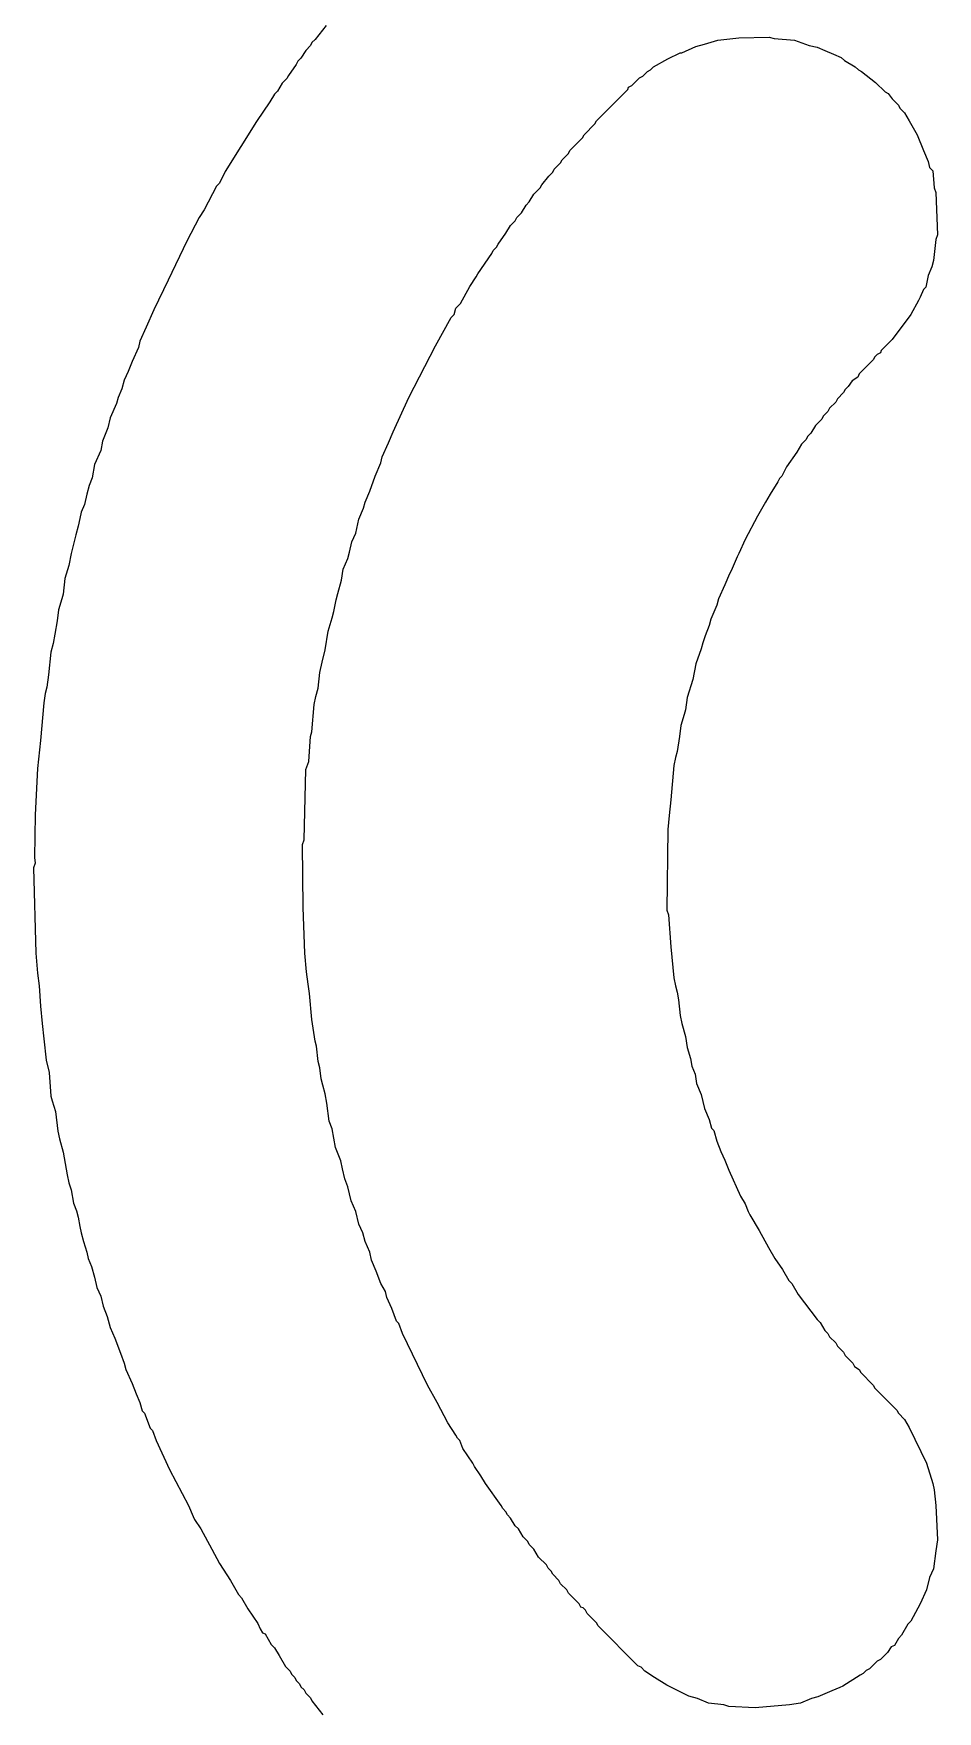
# Model space of a CAD drawing. Header units: millimetres. Extents: x -0.2 to 11.1, y -5.4 to 4.7.
# Drawn here: x 0.0934 to 0.1299, y 0.0889 to 0.1567 of the extents above; entities that cross this region are included whole.
import ezdxf

# ---------------------------------------------------------------- set-up
doc = ezdxf.new("R2010")
doc.units = ezdxf.units.MM
doc.header["$MEASUREMENT"] = 0
doc.layers.add('TopLayer', color=1, linetype='Continuous')
doc.layers.add('TopSolder', color=216, linetype='Continuous')

msp = doc.modelspace()

# ---------------------------------------------------------------- linework, layer by layer
at = {"layer": 'TopLayer'}
for p, q in [((0.105184, 0.157075), (0.104741, 0.156506)), ((0.104551, 0.156253), (0.104362, 0.156063)), ((0.104615, 0.156379), (0.104551, 0.156253)), ((0.104741, 0.156506), (0.104615, 0.156379)), ((0.119567, 0.155968), (0.120136, 0.156221)), ((0.120136, 0.156221), (0.120484, 0.156316)), ((0.120484, 0.156316), (0.121021, 0.156474)), ((0.121021, 0.156474), (0.121875, 0.156569)), ((0.121875, 0.156569), (0.123108, 0.156601)), ((0.123108, 0.156601), (0.123297, 0.156537)), ((0.123297, 0.156537), (0.124119, 0.156474)), ((0.124119, 0.156474), (0.12472, 0.156253)), ((0.12472, 0.156253), (0.125036, 0.15619)), ((0.125036, 0.15619), (0.125352, 0.156063)), ((0.103982, 0.155494), (0.103666, 0.155051)), ((0.104045, 0.15562), (0.103982, 0.155494)), ((0.104172, 0.155747), (0.104045, 0.15562)), ((0.104362, 0.156063), (0.104172, 0.155747)), ((0.118429, 0.155399), (0.118998, 0.155715)), ((0.118998, 0.155715), (0.119504, 0.155968)), ((0.119504, 0.155968), (0.119567, 0.155968)), ((0.125352, 0.156063), (0.1257, 0.155905)), ((0.1257, 0.155905), (0.126016, 0.155778)), ((0.126016, 0.155778), (0.126142, 0.155652)), ((0.126142, 0.155652), (0.126585, 0.155399)), ((0.103603, 0.154925), (0.103413, 0.154735)), ((0.103666, 0.155051), (0.103603, 0.154925)), ((0.117544, 0.15464), (0.11786, 0.154957)), ((0.11786, 0.154957), (0.117987, 0.15502)), ((0.117987, 0.15502), (0.118176, 0.15521)), ((0.118176, 0.15521), (0.118303, 0.155273)), ((0.118303, 0.155273), (0.118429, 0.155399)), ((0.126585, 0.155399), (0.126711, 0.155273)), ((0.126711, 0.155273), (0.126838, 0.15521)), ((0.126838, 0.15521), (0.127407, 0.154767)), ((0.127407, 0.154767), (0.127786, 0.154388)), ((0.103097, 0.154293), (0.102907, 0.153977)), ((0.103224, 0.154419), (0.103097, 0.154293)), ((0.103413, 0.154735), (0.103224, 0.154419)), ((0.116121, 0.153218), (0.117386, 0.154482)), ((0.117386, 0.154482), (0.117417, 0.154577)), ((0.117417, 0.154577), (0.117544, 0.15464)), ((0.127786, 0.154388), (0.127913, 0.154324)), ((0.127913, 0.154324), (0.128071, 0.154103)), ((0.128071, 0.154103), (0.128324, 0.15385)), ((0.102907, 0.153977), (0.10237, 0.153186)), ((0.128324, 0.15385), (0.128387, 0.153724)), ((0.128387, 0.153724), (0.128577, 0.153534)), ((0.128577, 0.153534), (0.128766, 0.153218)), ((0.10237, 0.153186), (0.101106, 0.151163)), ((0.115616, 0.152649), (0.116058, 0.153091)), ((0.116058, 0.153091), (0.116121, 0.153218)), ((0.128766, 0.153218), (0.129082, 0.152649)), ((0.115047, 0.152017), (0.115552, 0.152523)), ((0.115552, 0.152523), (0.115616, 0.152649)), ((0.129082, 0.152649), (0.129335, 0.152017)), ((0.114414, 0.151258), (0.114667, 0.151511)), ((0.114667, 0.151511), (0.11473, 0.151637)), ((0.11473, 0.151637), (0.114983, 0.15189)), ((0.114983, 0.15189), (0.115047, 0.152017)), ((0.129335, 0.152017), (0.129525, 0.151574)), ((0.129525, 0.151574), (0.129588, 0.151321)), ((0.100884, 0.150689), (0.100758, 0.150563)), ((0.101106, 0.151163), (0.100884, 0.150689)), ((0.113908, 0.150626), (0.114193, 0.150973)), ((0.114193, 0.150973), (0.114351, 0.151132)), ((0.114351, 0.151132), (0.114414, 0.151258)), ((0.129588, 0.151321), (0.129715, 0.151195)), ((0.129715, 0.151195), (0.129778, 0.150499)), ((0.100758, 0.150563), (0.100252, 0.149614)), ((0.113403, 0.14993), (0.113592, 0.150246)), ((0.113592, 0.150246), (0.113845, 0.150499)), ((0.113845, 0.150499), (0.113908, 0.150626)), ((0.129778, 0.150499), (0.129841, 0.15031)), ((0.129841, 0.15031), (0.129904, 0.148603)), ((0.100252, 0.149614), (0.100062, 0.149298)), ((0.112897, 0.149298), (0.113087, 0.149488)), ((0.113087, 0.149488), (0.113276, 0.149804)), ((0.113276, 0.149804), (0.113403, 0.14993)), ((0.100062, 0.149298), (0.099557, 0.14835)), ((0.112138, 0.148223), (0.112454, 0.148666)), ((0.112454, 0.148666), (0.112644, 0.148982)), ((0.112644, 0.148982), (0.112834, 0.149172)), ((0.112834, 0.149172), (0.112897, 0.149298)), ((0.099557, 0.14835), (0.098798, 0.146769)), ((0.111885, 0.147844), (0.111949, 0.14797)), ((0.111949, 0.14797), (0.112075, 0.148097)), ((0.112075, 0.148097), (0.112138, 0.148223)), ((0.129841, 0.148413), (0.129746, 0.147559)), ((0.129904, 0.148603), (0.129841, 0.148413)), ((0.111316, 0.147022), (0.111885, 0.147844)), ((0.129683, 0.147307), (0.129525, 0.146959)), ((0.129746, 0.147559), (0.129683, 0.147307)), ((0.098798, 0.146769), (0.098229, 0.145568)), ((0.111, 0.146516), (0.111253, 0.146896)), ((0.111253, 0.146896), (0.111316, 0.147022)), ((0.129525, 0.146959), (0.12943, 0.146484)), ((0.110621, 0.145821), (0.111, 0.146516)), ((0.129145, 0.145947), (0.128829, 0.145378)), ((0.129209, 0.146074), (0.129145, 0.145947)), ((0.129335, 0.14639), (0.129209, 0.146074)), ((0.12943, 0.146484), (0.129335, 0.14639)), ((0.098229, 0.145568), (0.097913, 0.144872)), ((0.109609, 0.144114), (0.110242, 0.145252)), ((0.110242, 0.145252), (0.110368, 0.145378)), ((0.110368, 0.145378), (0.110431, 0.145631)), ((0.110431, 0.145631), (0.110621, 0.145821)), ((0.128829, 0.145378), (0.128071, 0.144367)), ((0.097913, 0.144872), (0.09766, 0.144303)), ((0.097597, 0.14405), (0.097344, 0.143482)), ((0.09766, 0.144303), (0.097597, 0.14405)), ((0.108535, 0.142027), (0.109609, 0.144114)), ((0.127628, 0.143924), (0.127597, 0.143829)), ((0.128071, 0.144367), (0.127628, 0.143924)), ((0.097344, 0.143482), (0.097186, 0.14307)), ((0.127312, 0.143545), (0.126743, 0.142976)), ((0.127375, 0.143671), (0.127312, 0.143545)), ((0.12747, 0.143766), (0.127375, 0.143671)), ((0.127597, 0.143829), (0.12747, 0.143766)), ((0.097028, 0.142723), (0.096933, 0.142375)), ((0.097186, 0.14307), (0.097028, 0.142723)), ((0.126459, 0.142691), (0.1263, 0.14247)), ((0.12668, 0.142849), (0.126459, 0.142691)), ((0.126743, 0.142976), (0.12668, 0.142849)), ((0.096775, 0.142027), (0.096712, 0.141774)), ((0.096933, 0.142375), (0.096775, 0.142027)), ((0.107902, 0.140636), (0.108535, 0.142027)), ((0.125858, 0.141964), (0.125795, 0.141838)), ((0.126111, 0.142217), (0.125858, 0.141964)), ((0.126174, 0.142344), (0.126111, 0.142217)), ((0.1263, 0.14247), (0.126174, 0.142344)), ((0.096459, 0.141205), (0.096364, 0.140794)), ((0.096712, 0.141774), (0.096459, 0.141205)), ((0.125289, 0.141269), (0.125226, 0.141142)), ((0.125478, 0.141458), (0.125289, 0.141269)), ((0.125542, 0.141585), (0.125478, 0.141458)), ((0.125795, 0.141838), (0.125542, 0.141585)), ((0.096364, 0.140794), (0.096143, 0.140257)), ((0.107713, 0.140194), (0.107902, 0.140636)), ((0.124783, 0.140573), (0.124657, 0.140447)), ((0.124973, 0.140889), (0.124783, 0.140573)), ((0.125226, 0.141142), (0.124973, 0.140889)), ((0.096079, 0.139878), (0.095826, 0.139309)), ((0.096143, 0.140257), (0.096079, 0.139878)), ((0.10746, 0.139625), (0.107713, 0.140194)), ((0.124214, 0.139815), (0.123803, 0.139214)), ((0.124404, 0.140131), (0.124214, 0.139815)), ((0.124593, 0.14032), (0.124404, 0.140131)), ((0.124657, 0.140447), (0.124593, 0.14032)), ((0.095826, 0.139309), (0.095732, 0.138771)), ((0.107175, 0.138834), (0.107397, 0.139372)), ((0.107397, 0.139372), (0.10746, 0.139625)), ((0.123803, 0.139214), (0.123614, 0.138834)), ((0.095732, 0.138771), (0.095605, 0.138455)), ((0.106954, 0.138234), (0.107175, 0.138834)), ((0.123455, 0.138613), (0.123139, 0.138107)), ((0.123519, 0.13874), (0.123455, 0.138613)), ((0.123614, 0.138834), (0.123519, 0.13874)), ((0.09551, 0.138107), (0.095416, 0.137696)), ((0.095605, 0.138455), (0.09551, 0.138107)), ((0.106701, 0.137538), (0.106764, 0.137791)), ((0.106764, 0.137791), (0.106954, 0.138234)), ((0.12295, 0.137791), (0.122634, 0.137222)), ((0.123139, 0.138107), (0.12295, 0.137791)), ((0.095226, 0.137127), (0.095163, 0.136811)), ((0.095289, 0.13738), (0.095226, 0.137127)), ((0.095416, 0.137696), (0.095289, 0.13738)), ((0.106511, 0.137096), (0.106701, 0.137538)), ((0.122634, 0.137222), (0.122128, 0.136274)), ((0.095068, 0.136464), (0.094878, 0.135705)), ((0.095163, 0.136811), (0.095068, 0.136464)), ((0.106227, 0.136179), (0.106385, 0.136527)), ((0.106385, 0.136527), (0.106511, 0.137096)), ((0.106069, 0.135515), (0.106132, 0.135768)), ((0.106132, 0.135768), (0.106227, 0.136179)), ((0.122128, 0.136274), (0.121875, 0.135705)), ((0.094783, 0.135231), (0.094625, 0.134693)), ((0.094878, 0.135705), (0.094783, 0.135231)), ((0.105816, 0.13463), (0.105879, 0.135073)), ((0.105879, 0.135073), (0.106069, 0.135515)), ((0.121812, 0.135578), (0.121559, 0.13501)), ((0.121875, 0.135705), (0.121812, 0.135578)), ((0.094625, 0.134693), (0.094562, 0.134061)), ((0.105658, 0.134093), (0.105816, 0.13463)), ((0.121306, 0.13444), (0.121053, 0.133871)), ((0.121495, 0.134883), (0.121306, 0.13444)), ((0.121559, 0.13501), (0.121495, 0.134883)), ((0.094499, 0.133871), (0.094372, 0.133429)), ((0.094562, 0.134061), (0.094499, 0.133871)), ((0.1055, 0.133366), (0.105595, 0.13384)), ((0.105595, 0.13384), (0.105658, 0.134093)), ((0.121053, 0.133871), (0.12099, 0.133619)), ((0.094372, 0.133429), (0.094309, 0.132986)), ((0.105278, 0.132575), (0.105437, 0.133113)), ((0.105437, 0.133113), (0.1055, 0.133366)), ((0.120737, 0.133049), (0.120674, 0.132797)), ((0.12099, 0.133619), (0.120737, 0.133049)), ((0.094214, 0.132449), (0.094151, 0.13207)), ((0.094309, 0.132986), (0.094214, 0.132449)), ((0.105152, 0.131817), (0.105278, 0.132575)), ((0.120515, 0.132386), (0.120421, 0.132101)), ((0.120674, 0.132797), (0.120515, 0.132386)), ((0.094056, 0.131722), (0.093961, 0.130805)), ((0.094151, 0.13207), (0.094056, 0.131722)), ((0.105026, 0.131311), (0.105152, 0.131817)), ((0.120357, 0.131848), (0.120136, 0.131248)), ((0.120421, 0.132101), (0.120357, 0.131848)), ((0.104931, 0.1309), (0.105026, 0.131311)), ((0.120136, 0.131248), (0.12001, 0.130615)), ((0.093961, 0.130805), (0.093898, 0.130299)), ((0.104868, 0.130268), (0.104931, 0.1309)), ((0.12001, 0.130615), (0.119788, 0.129888)), ((0.093772, 0.129667), (0.093645, 0.12815)), ((0.093835, 0.130046), (0.093772, 0.129667)), ((0.093898, 0.130299), (0.093835, 0.130046)), ((0.104709, 0.129604), (0.104773, 0.12992)), ((0.104773, 0.12992), (0.104868, 0.130268)), ((0.119788, 0.129888), (0.119725, 0.129383)), ((0.104615, 0.128497), (0.104709, 0.129604)), ((0.119662, 0.129193), (0.119535, 0.12875)), ((0.119725, 0.129383), (0.119662, 0.129193)), ((0.104488, 0.127296), (0.104551, 0.128308)), ((0.104551, 0.128308), (0.104615, 0.128497)), ((0.119472, 0.128308), (0.119377, 0.127707)), ((0.119535, 0.12875), (0.119472, 0.128308)), ((0.093645, 0.12815), (0.093519, 0.127012)), ((0.119377, 0.127707), (0.119314, 0.127454)), ((0.093519, 0.127012), (0.093424, 0.125146)), ((0.104299, 0.124135), (0.104362, 0.12698)), ((0.104362, 0.12698), (0.104488, 0.127296)), ((0.119251, 0.127138), (0.119125, 0.125747)), ((0.119314, 0.127454), (0.119251, 0.127138)), ((0.119125, 0.125747), (0.119061, 0.125115)), ((0.093424, 0.125146), (0.093392, 0.123408)), ((0.119061, 0.125115), (0.118998, 0.124546)), ((0.118998, 0.124546), (0.118967, 0.12129)), ((0.104235, 0.123945), (0.104299, 0.124135)), ((0.104267, 0.121385), (0.104235, 0.123945)), ((0.093424, 0.123187), (0.093361, 0.122997)), ((0.093361, 0.122997), (0.093455, 0.119551)), ((0.093392, 0.123408), (0.093424, 0.123187)), ((0.10433, 0.119551), (0.104267, 0.121385)), ((0.118967, 0.12129), (0.11903, 0.1211)), ((0.11903, 0.1211), (0.119125, 0.119804)), ((0.093455, 0.119551), (0.093519, 0.118729)), ((0.104393, 0.118792), (0.10433, 0.119551)), ((0.119125, 0.119804), (0.119251, 0.11854)), ((0.104457, 0.118287), (0.104393, 0.118792)), ((0.093519, 0.118729), (0.093582, 0.118223)), ((0.093582, 0.118223), (0.093645, 0.117402)), ((0.10452, 0.117907), (0.104457, 0.118287)), ((0.119251, 0.11854), (0.119314, 0.118223)), ((0.119314, 0.118223), (0.119377, 0.117971)), ((0.104615, 0.116864), (0.10452, 0.117907)), ((0.119377, 0.117971), (0.119441, 0.117654)), ((0.119441, 0.117654), (0.119504, 0.117022)), ((0.093645, 0.117402), (0.093709, 0.116706)), ((0.104741, 0.115979), (0.104615, 0.116864)), ((0.119504, 0.117022), (0.119567, 0.116706)), ((0.093709, 0.116706), (0.093772, 0.116074)), ((0.093772, 0.116074), (0.093867, 0.11522)), ((0.119567, 0.116706), (0.119725, 0.116169)), ((0.119725, 0.116169), (0.119788, 0.115726)), ((0.104804, 0.115789), (0.104741, 0.115979)), ((0.104868, 0.115157), (0.104804, 0.115789)), ((0.119788, 0.115726), (0.119915, 0.115284)), ((0.093867, 0.11522), (0.093993, 0.114714)), ((0.093993, 0.114714), (0.094056, 0.113766)), ((0.104931, 0.114904), (0.104868, 0.115157)), ((0.104994, 0.114462), (0.104931, 0.114904)), ((0.119915, 0.115284), (0.119978, 0.114968)), ((0.119978, 0.114968), (0.120105, 0.114651)), ((0.105057, 0.114209), (0.104994, 0.114462)), ((0.105152, 0.113861), (0.105057, 0.114209)), ((0.120105, 0.114651), (0.120168, 0.114272)), ((0.120168, 0.114272), (0.120357, 0.113829)), ((0.094056, 0.113766), (0.094119, 0.113576)), ((0.094119, 0.113576), (0.094246, 0.113134)), ((0.105215, 0.113482), (0.105152, 0.113861)), ((0.10531, 0.112755), (0.105215, 0.113482)), ((0.120357, 0.113829), (0.120484, 0.11326)), ((0.094246, 0.113134), (0.094341, 0.112344)), ((0.105437, 0.112438), (0.10531, 0.112755)), ((0.120484, 0.11326), (0.120674, 0.112818)), ((0.120674, 0.112818), (0.120768, 0.11247)), ((0.094341, 0.112344), (0.094404, 0.112028)), ((0.094404, 0.112028), (0.094562, 0.11149)), ((0.105563, 0.11168), (0.105437, 0.112438)), ((0.120768, 0.11247), (0.120863, 0.112375)), ((0.120863, 0.112375), (0.12099, 0.111933)), ((0.094562, 0.11149), (0.09472, 0.110573)), ((0.105784, 0.111142), (0.105563, 0.11168)), ((0.12099, 0.111933), (0.121148, 0.111522)), ((0.121148, 0.111522), (0.121306, 0.111174)), ((0.105847, 0.110826), (0.105784, 0.111142)), ((0.105942, 0.110415), (0.105847, 0.110826)), ((0.121306, 0.111174), (0.121464, 0.110763)), ((0.121464, 0.110763), (0.121938, 0.10972)), ((0.09472, 0.110573), (0.094783, 0.110257)), ((0.094783, 0.110257), (0.094878, 0.109973)), ((0.094878, 0.109973), (0.094973, 0.109435)), ((0.106069, 0.110099), (0.105942, 0.110415)), ((0.106195, 0.10953), (0.106069, 0.110099)), ((0.094973, 0.109435), (0.095099, 0.109119)), ((0.106385, 0.109088), (0.106195, 0.10953)), ((0.121938, 0.10972), (0.122128, 0.109404)), ((0.122128, 0.109404), (0.122254, 0.109088)), ((0.095099, 0.109119), (0.095163, 0.108866)), ((0.095163, 0.108866), (0.095226, 0.108487)), ((0.106511, 0.108582), (0.106385, 0.109088)), ((0.122254, 0.109088), (0.122317, 0.108961)), ((0.122317, 0.108961), (0.122697, 0.108329)), ((0.095226, 0.108487), (0.095289, 0.108234)), ((0.095289, 0.108234), (0.095384, 0.107886)), ((0.106669, 0.108234), (0.106511, 0.108582)), ((0.106764, 0.107886), (0.106669, 0.108234)), ((0.122697, 0.108329), (0.123076, 0.107633)), ((0.095384, 0.107886), (0.09551, 0.107444)), ((0.09551, 0.107444), (0.095574, 0.107191)), ((0.106954, 0.107444), (0.106764, 0.107886)), ((0.107017, 0.107128), (0.106954, 0.107444)), ((0.123076, 0.107633), (0.123329, 0.107191)), ((0.095574, 0.107191), (0.0957, 0.106875)), ((0.0957, 0.106875), (0.095826, 0.106432)), ((0.107207, 0.106685), (0.107017, 0.107128)), ((0.107397, 0.106179), (0.107207, 0.106685)), ((0.123329, 0.107191), (0.123645, 0.106748)), ((0.123645, 0.106748), (0.123898, 0.106306)), ((0.095826, 0.106432), (0.095921, 0.106021)), ((0.095921, 0.106021), (0.096079, 0.105674)), ((0.107586, 0.105863), (0.107397, 0.106179)), ((0.123898, 0.106306), (0.124024, 0.106179)), ((0.124024, 0.106179), (0.124277, 0.105737)), ((0.096079, 0.105674), (0.096174, 0.105262)), ((0.096174, 0.105262), (0.096332, 0.104852)), ((0.107649, 0.10561), (0.107586, 0.105863)), ((0.107839, 0.105168), (0.107649, 0.10561)), ((0.124277, 0.105737), (0.125036, 0.104725)), ((0.096332, 0.104852), (0.096459, 0.104409)), ((0.108029, 0.104662), (0.107839, 0.105168)), ((0.108124, 0.104567), (0.108029, 0.104662)), ((0.108282, 0.104156), (0.108124, 0.104567)), ((0.125036, 0.104725), (0.125162, 0.104599)), ((0.125162, 0.104599), (0.125352, 0.104283)), ((0.096459, 0.104409), (0.096648, 0.103966)), ((0.096648, 0.103966), (0.09687, 0.103366)), ((0.109293, 0.10207), (0.108282, 0.104156)), ((0.125352, 0.104283), (0.125478, 0.104156)), ((0.125478, 0.104156), (0.125542, 0.10403)), ((0.125542, 0.10403), (0.125795, 0.103777)), ((0.09687, 0.103366), (0.097028, 0.102955)), ((0.125795, 0.103777), (0.125858, 0.10365)), ((0.125858, 0.10365), (0.126111, 0.103398)), ((0.126111, 0.103398), (0.126174, 0.103271)), ((0.126174, 0.103271), (0.12649, 0.102955)), ((0.097028, 0.102955), (0.097091, 0.102702)), ((0.097091, 0.102702), (0.097344, 0.102133)), ((0.12649, 0.102955), (0.126553, 0.102828)), ((0.126553, 0.102828), (0.126743, 0.102702)), ((0.126743, 0.102702), (0.126806, 0.102576)), ((0.126806, 0.102576), (0.127312, 0.10207)), ((0.097344, 0.102133), (0.097502, 0.101722)), ((0.109673, 0.101374), (0.109293, 0.10207)), ((0.127312, 0.10207), (0.127375, 0.101943)), ((0.127375, 0.101943), (0.12826, 0.101058)), ((0.097502, 0.101722), (0.09766, 0.101374)), ((0.09766, 0.101374), (0.097755, 0.101027)), ((0.110115, 0.100552), (0.109673, 0.101374)), ((0.097755, 0.101027), (0.09785, 0.100932)), ((0.09785, 0.100932), (0.098071, 0.100331)), ((0.110431, 0.100047), (0.110115, 0.100552)), ((0.12826, 0.101058), (0.128324, 0.100932)), ((0.128324, 0.100932), (0.128577, 0.100679)), ((0.128577, 0.100679), (0.128766, 0.100363)), ((0.098071, 0.100331), (0.098166, 0.100236)), ((0.098166, 0.100236), (0.098324, 0.099825)), ((0.098324, 0.099825), (0.098861, 0.098656)), ((0.110494, 0.09992), (0.110431, 0.100047)), ((0.110589, 0.099825), (0.110494, 0.09992)), ((0.110716, 0.099509), (0.110589, 0.099825)), ((0.128766, 0.100363), (0.129462, 0.098909)), ((0.111127, 0.098909), (0.110716, 0.099509)), ((0.098861, 0.098656), (0.09962, 0.097201)), ((0.11119, 0.098782), (0.111127, 0.098909)), ((0.111443, 0.098403), (0.11119, 0.098782)), ((0.129462, 0.098909), (0.129715, 0.098087)), ((0.111632, 0.098087), (0.111443, 0.098403)), ((0.112265, 0.097201), (0.111632, 0.098087)), ((0.129715, 0.098087), (0.129778, 0.097834)), ((0.129778, 0.097834), (0.129841, 0.097201)), ((0.09962, 0.097201), (0.09981, 0.096759)), ((0.112328, 0.097075), (0.112265, 0.097201)), ((0.112454, 0.096949), (0.112328, 0.097075)), ((0.129841, 0.097201), (0.129904, 0.095811)), ((0.09981, 0.096759), (0.099873, 0.096633)), ((0.099873, 0.096633), (0.100126, 0.096253)), ((0.112518, 0.096822), (0.112454, 0.096949)), ((0.112644, 0.096696), (0.112518, 0.096822)), ((0.112834, 0.09638), (0.112644, 0.096696)), ((0.11296, 0.096253), (0.112834, 0.09638)), ((0.100126, 0.096253), (0.100568, 0.095431)), ((0.11315, 0.095937), (0.11296, 0.096253)), ((0.11334, 0.095747), (0.11315, 0.095937)), ((0.113403, 0.095621), (0.11334, 0.095747)), ((0.129904, 0.095811), (0.129841, 0.095368)), ((0.100568, 0.095431), (0.100884, 0.094862)), ((0.113592, 0.095431), (0.113403, 0.095621)), ((0.113782, 0.095115), (0.113592, 0.095431)), ((0.114098, 0.094799), (0.113782, 0.095115)), ((0.129841, 0.095368), (0.129746, 0.094641)), ((0.100884, 0.094862), (0.101327, 0.094167)), ((0.114161, 0.094673), (0.114098, 0.094799)), ((0.114288, 0.094546), (0.114161, 0.094673)), ((0.114351, 0.09442), (0.114288, 0.094546)), ((0.114604, 0.094167), (0.114351, 0.09442)), ((0.129746, 0.094641), (0.129588, 0.094293)), ((0.101327, 0.094167), (0.101643, 0.093598)), ((0.114667, 0.09404), (0.114604, 0.094167)), ((0.11492, 0.093787), (0.114667, 0.09404)), ((0.114983, 0.093661), (0.11492, 0.093787)), ((0.129462, 0.093787), (0.129209, 0.093218)), ((0.129588, 0.094293), (0.129462, 0.093787)), ((0.101643, 0.093598), (0.101769, 0.093471)), ((0.101769, 0.093471), (0.102022, 0.093029)), ((0.102022, 0.093029), (0.102433, 0.092428)), ((0.115426, 0.093218), (0.114983, 0.093661)), ((0.115489, 0.093092), (0.115426, 0.093218)), ((0.115584, 0.09306), (0.115489, 0.093092)), ((0.115679, 0.092966), (0.115584, 0.09306)), ((0.129209, 0.093218), (0.128829, 0.092523)), ((0.102433, 0.092428), (0.102528, 0.092207)), ((0.115742, 0.092839), (0.115679, 0.092966)), ((0.116121, 0.09246), (0.115742, 0.092839)), ((0.116185, 0.092333), (0.116121, 0.09246)), ((0.117797, 0.090721), (0.116185, 0.092333)), ((0.128703, 0.092397), (0.12845, 0.091954)), ((0.128829, 0.092523), (0.128703, 0.092397)), ((0.102528, 0.092207), (0.102623, 0.092049)), ((0.102623, 0.092049), (0.102718, 0.092017)), ((0.102718, 0.092017), (0.102971, 0.091575)), ((0.128324, 0.091828), (0.128166, 0.091543)), ((0.12845, 0.091954), (0.128324, 0.091828)), ((0.102971, 0.091575), (0.103097, 0.091448)), ((0.103097, 0.091448), (0.103287, 0.091132)), ((0.103287, 0.091132), (0.10354, 0.09069)), ((0.127597, 0.090974), (0.12747, 0.090911)), ((0.127881, 0.091259), (0.127597, 0.090974)), ((0.128039, 0.09148), (0.127881, 0.091259)), ((0.128166, 0.091543), (0.128039, 0.09148)), ((0.10354, 0.09069), (0.10373, 0.0905)), ((0.10373, 0.0905), (0.103793, 0.090373)), ((0.103793, 0.090373), (0.103919, 0.090247)), ((0.117923, 0.090658), (0.117797, 0.090721)), ((0.118081, 0.0905), (0.117923, 0.090658)), ((0.118461, 0.090247), (0.118081, 0.0905)), ((0.126775, 0.090342), (0.126079, 0.089899)), ((0.126901, 0.090405), (0.126775, 0.090342)), ((0.127027, 0.090531), (0.126901, 0.090405)), ((0.127154, 0.090595), (0.127027, 0.090531)), ((0.12747, 0.090911), (0.127154, 0.090595)), ((0.103919, 0.090247), (0.103982, 0.09012)), ((0.103982, 0.09012), (0.104109, 0.089994)), ((0.104109, 0.089994), (0.104172, 0.089868)), ((0.104172, 0.089868), (0.104299, 0.089741)), ((0.104299, 0.089741), (0.104362, 0.089615)), ((0.104362, 0.089615), (0.104551, 0.089425)), ((0.118967, 0.089931), (0.118461, 0.090247)), ((0.119852, 0.089488), (0.118967, 0.089931)), ((0.125637, 0.089709), (0.125068, 0.089457)), ((0.125953, 0.089836), (0.125637, 0.089709)), ((0.126079, 0.089899), (0.125953, 0.089836)), ((0.104551, 0.089425), (0.104615, 0.089299)), ((0.104615, 0.089299), (0.105057, 0.08873)), ((0.120199, 0.089393), (0.119852, 0.089488)), ((0.120642, 0.089204), (0.120199, 0.089393)), ((0.121274, 0.08914), (0.120642, 0.089204)), ((0.121464, 0.089077), (0.121274, 0.08914)), ((0.122539, 0.089014), (0.121464, 0.089077)), ((0.12393, 0.08914), (0.122539, 0.089014)), ((0.124372, 0.089204), (0.12393, 0.08914)), ((0.124815, 0.089393), (0.124372, 0.089204)), ((0.125068, 0.089457), (0.124815, 0.089393))]:
    msp.add_line(p, q, dxfattribs=at)
at = {"layer": 'TopSolder'}
for p, q in [((0.105184, 0.157075), (0.104741, 0.156506)), ((0.104551, 0.156253), (0.104362, 0.156063)), ((0.104615, 0.156379), (0.104551, 0.156253)), ((0.104741, 0.156506), (0.104615, 0.156379)), ((0.119567, 0.155968), (0.120136, 0.156221)), ((0.120136, 0.156221), (0.120484, 0.156316)), ((0.120484, 0.156316), (0.121021, 0.156474)), ((0.121021, 0.156474), (0.121875, 0.156569)), ((0.121875, 0.156569), (0.123108, 0.156601)), ((0.123108, 0.156601), (0.123297, 0.156537)), ((0.123297, 0.156537), (0.124119, 0.156474)), ((0.124119, 0.156474), (0.12472, 0.156253)), ((0.12472, 0.156253), (0.125036, 0.15619)), ((0.125036, 0.15619), (0.125352, 0.156063)), ((0.103982, 0.155494), (0.103666, 0.155051)), ((0.104045, 0.15562), (0.103982, 0.155494)), ((0.104172, 0.155747), (0.104045, 0.15562)), ((0.104362, 0.156063), (0.104172, 0.155747)), ((0.118429, 0.155399), (0.118998, 0.155715)), ((0.118998, 0.155715), (0.119504, 0.155968)), ((0.119504, 0.155968), (0.119567, 0.155968)), ((0.125352, 0.156063), (0.1257, 0.155905)), ((0.1257, 0.155905), (0.126016, 0.155778)), ((0.126016, 0.155778), (0.126142, 0.155652)), ((0.126142, 0.155652), (0.126585, 0.155399)), ((0.103603, 0.154925), (0.103413, 0.154735)), ((0.103666, 0.155051), (0.103603, 0.154925)), ((0.117544, 0.15464), (0.11786, 0.154957)), ((0.11786, 0.154957), (0.117987, 0.15502)), ((0.117987, 0.15502), (0.118176, 0.15521)), ((0.118176, 0.15521), (0.118303, 0.155273)), ((0.118303, 0.155273), (0.118429, 0.155399)), ((0.126585, 0.155399), (0.126711, 0.155273)), ((0.126711, 0.155273), (0.126838, 0.15521)), ((0.126838, 0.15521), (0.127407, 0.154767)), ((0.127407, 0.154767), (0.127786, 0.154388)), ((0.103097, 0.154293), (0.102907, 0.153977)), ((0.103224, 0.154419), (0.103097, 0.154293)), ((0.103413, 0.154735), (0.103224, 0.154419)), ((0.116121, 0.153218), (0.117386, 0.154482)), ((0.117386, 0.154482), (0.117417, 0.154577)), ((0.117417, 0.154577), (0.117544, 0.15464)), ((0.127786, 0.154388), (0.127913, 0.154324)), ((0.127913, 0.154324), (0.128071, 0.154103)), ((0.128071, 0.154103), (0.128324, 0.15385)), ((0.102907, 0.153977), (0.10237, 0.153186)), ((0.128324, 0.15385), (0.128387, 0.153724)), ((0.128387, 0.153724), (0.128577, 0.153534)), ((0.128577, 0.153534), (0.128766, 0.153218)), ((0.10237, 0.153186), (0.101106, 0.151163)), ((0.115616, 0.152649), (0.116058, 0.153091)), ((0.116058, 0.153091), (0.116121, 0.153218)), ((0.128766, 0.153218), (0.129082, 0.152649)), ((0.115047, 0.152017), (0.115552, 0.152523)), ((0.115552, 0.152523), (0.115616, 0.152649)), ((0.129082, 0.152649), (0.129335, 0.152017)), ((0.114414, 0.151258), (0.114667, 0.151511)), ((0.114667, 0.151511), (0.11473, 0.151637)), ((0.11473, 0.151637), (0.114983, 0.15189)), ((0.114983, 0.15189), (0.115047, 0.152017)), ((0.129335, 0.152017), (0.129525, 0.151574)), ((0.129525, 0.151574), (0.129588, 0.151321)), ((0.100884, 0.150689), (0.100758, 0.150563)), ((0.101106, 0.151163), (0.100884, 0.150689)), ((0.113908, 0.150626), (0.114193, 0.150973)), ((0.114193, 0.150973), (0.114351, 0.151132)), ((0.114351, 0.151132), (0.114414, 0.151258)), ((0.129588, 0.151321), (0.129715, 0.151195)), ((0.129715, 0.151195), (0.129778, 0.150499)), ((0.100758, 0.150563), (0.100252, 0.149614)), ((0.113403, 0.14993), (0.113592, 0.150246)), ((0.113592, 0.150246), (0.113845, 0.150499)), ((0.113845, 0.150499), (0.113908, 0.150626)), ((0.129778, 0.150499), (0.129841, 0.15031)), ((0.129841, 0.15031), (0.129904, 0.148603)), ((0.100252, 0.149614), (0.100062, 0.149298)), ((0.112897, 0.149298), (0.113087, 0.149488)), ((0.113087, 0.149488), (0.113276, 0.149804)), ((0.113276, 0.149804), (0.113403, 0.14993)), ((0.100062, 0.149298), (0.099557, 0.14835)), ((0.112138, 0.148223), (0.112454, 0.148666)), ((0.112454, 0.148666), (0.112644, 0.148982)), ((0.112644, 0.148982), (0.112834, 0.149172)), ((0.112834, 0.149172), (0.112897, 0.149298)), ((0.099557, 0.14835), (0.098798, 0.146769)), ((0.111885, 0.147844), (0.111949, 0.14797)), ((0.111949, 0.14797), (0.112075, 0.148097)), ((0.112075, 0.148097), (0.112138, 0.148223)), ((0.129841, 0.148413), (0.129746, 0.147559)), ((0.129904, 0.148603), (0.129841, 0.148413)), ((0.111316, 0.147022), (0.111885, 0.147844)), ((0.129683, 0.147307), (0.129525, 0.146959)), ((0.129746, 0.147559), (0.129683, 0.147307)), ((0.098798, 0.146769), (0.098229, 0.145568)), ((0.111, 0.146516), (0.111253, 0.146896)), ((0.111253, 0.146896), (0.111316, 0.147022)), ((0.129525, 0.146959), (0.12943, 0.146484)), ((0.110621, 0.145821), (0.111, 0.146516)), ((0.129145, 0.145947), (0.128829, 0.145378)), ((0.129209, 0.146074), (0.129145, 0.145947)), ((0.129335, 0.14639), (0.129209, 0.146074)), ((0.12943, 0.146484), (0.129335, 0.14639)), ((0.098229, 0.145568), (0.097913, 0.144872)), ((0.109609, 0.144114), (0.110242, 0.145252)), ((0.110242, 0.145252), (0.110368, 0.145378)), ((0.110368, 0.145378), (0.110431, 0.145631)), ((0.110431, 0.145631), (0.110621, 0.145821)), ((0.128829, 0.145378), (0.128071, 0.144367)), ((0.097913, 0.144872), (0.09766, 0.144303)), ((0.097597, 0.14405), (0.097344, 0.143482)), ((0.09766, 0.144303), (0.097597, 0.14405)), ((0.108535, 0.142027), (0.109609, 0.144114)), ((0.127628, 0.143924), (0.127597, 0.143829)), ((0.128071, 0.144367), (0.127628, 0.143924)), ((0.097344, 0.143482), (0.097186, 0.14307)), ((0.127312, 0.143545), (0.126743, 0.142976)), ((0.127375, 0.143671), (0.127312, 0.143545)), ((0.12747, 0.143766), (0.127375, 0.143671)), ((0.127597, 0.143829), (0.12747, 0.143766)), ((0.097028, 0.142723), (0.096933, 0.142375)), ((0.097186, 0.14307), (0.097028, 0.142723)), ((0.126459, 0.142691), (0.1263, 0.14247)), ((0.12668, 0.142849), (0.126459, 0.142691)), ((0.126743, 0.142976), (0.12668, 0.142849)), ((0.096775, 0.142027), (0.096712, 0.141774)), ((0.096933, 0.142375), (0.096775, 0.142027)), ((0.107902, 0.140636), (0.108535, 0.142027)), ((0.125858, 0.141964), (0.125795, 0.141838)), ((0.126111, 0.142217), (0.125858, 0.141964)), ((0.126174, 0.142344), (0.126111, 0.142217)), ((0.1263, 0.14247), (0.126174, 0.142344)), ((0.096459, 0.141205), (0.096364, 0.140794)), ((0.096712, 0.141774), (0.096459, 0.141205)), ((0.125289, 0.141269), (0.125226, 0.141142)), ((0.125478, 0.141458), (0.125289, 0.141269)), ((0.125542, 0.141585), (0.125478, 0.141458)), ((0.125795, 0.141838), (0.125542, 0.141585)), ((0.096364, 0.140794), (0.096143, 0.140257)), ((0.107713, 0.140194), (0.107902, 0.140636)), ((0.124783, 0.140573), (0.124657, 0.140447)), ((0.124973, 0.140889), (0.124783, 0.140573)), ((0.125226, 0.141142), (0.124973, 0.140889)), ((0.096079, 0.139878), (0.095826, 0.139309)), ((0.096143, 0.140257), (0.096079, 0.139878)), ((0.10746, 0.139625), (0.107713, 0.140194)), ((0.124214, 0.139815), (0.123803, 0.139214)), ((0.124404, 0.140131), (0.124214, 0.139815)), ((0.124593, 0.14032), (0.124404, 0.140131)), ((0.124657, 0.140447), (0.124593, 0.14032)), ((0.095826, 0.139309), (0.095732, 0.138771)), ((0.107175, 0.138834), (0.107397, 0.139372)), ((0.107397, 0.139372), (0.10746, 0.139625)), ((0.123803, 0.139214), (0.123614, 0.138834)), ((0.095732, 0.138771), (0.095605, 0.138455)), ((0.106954, 0.138234), (0.107175, 0.138834)), ((0.123455, 0.138613), (0.123139, 0.138107)), ((0.123519, 0.13874), (0.123455, 0.138613)), ((0.123614, 0.138834), (0.123519, 0.13874)), ((0.09551, 0.138107), (0.095416, 0.137696)), ((0.095605, 0.138455), (0.09551, 0.138107)), ((0.106701, 0.137538), (0.106764, 0.137791)), ((0.106764, 0.137791), (0.106954, 0.138234)), ((0.12295, 0.137791), (0.122634, 0.137222)), ((0.123139, 0.138107), (0.12295, 0.137791)), ((0.095226, 0.137127), (0.095163, 0.136811)), ((0.095289, 0.13738), (0.095226, 0.137127)), ((0.095416, 0.137696), (0.095289, 0.13738)), ((0.106511, 0.137096), (0.106701, 0.137538)), ((0.122634, 0.137222), (0.122128, 0.136274)), ((0.095068, 0.136464), (0.094878, 0.135705)), ((0.095163, 0.136811), (0.095068, 0.136464)), ((0.106227, 0.136179), (0.106385, 0.136527)), ((0.106385, 0.136527), (0.106511, 0.137096)), ((0.106069, 0.135515), (0.106132, 0.135768)), ((0.106132, 0.135768), (0.106227, 0.136179)), ((0.122128, 0.136274), (0.121875, 0.135705)), ((0.094783, 0.135231), (0.094625, 0.134693)), ((0.094878, 0.135705), (0.094783, 0.135231)), ((0.105816, 0.13463), (0.105879, 0.135073)), ((0.105879, 0.135073), (0.106069, 0.135515)), ((0.121812, 0.135578), (0.121559, 0.13501)), ((0.121875, 0.135705), (0.121812, 0.135578)), ((0.094625, 0.134693), (0.094562, 0.134061)), ((0.105658, 0.134093), (0.105816, 0.13463)), ((0.121306, 0.13444), (0.121053, 0.133871)), ((0.121495, 0.134883), (0.121306, 0.13444)), ((0.121559, 0.13501), (0.121495, 0.134883)), ((0.094499, 0.133871), (0.094372, 0.133429)), ((0.094562, 0.134061), (0.094499, 0.133871)), ((0.1055, 0.133366), (0.105595, 0.13384)), ((0.105595, 0.13384), (0.105658, 0.134093)), ((0.121053, 0.133871), (0.12099, 0.133619)), ((0.094372, 0.133429), (0.094309, 0.132986)), ((0.105278, 0.132575), (0.105437, 0.133113)), ((0.105437, 0.133113), (0.1055, 0.133366)), ((0.120737, 0.133049), (0.120674, 0.132797)), ((0.12099, 0.133619), (0.120737, 0.133049)), ((0.094214, 0.132449), (0.094151, 0.13207)), ((0.094309, 0.132986), (0.094214, 0.132449)), ((0.105152, 0.131817), (0.105278, 0.132575)), ((0.120515, 0.132386), (0.120421, 0.132101)), ((0.120674, 0.132797), (0.120515, 0.132386)), ((0.094056, 0.131722), (0.093961, 0.130805)), ((0.094151, 0.13207), (0.094056, 0.131722)), ((0.105026, 0.131311), (0.105152, 0.131817)), ((0.120357, 0.131848), (0.120136, 0.131248)), ((0.120421, 0.132101), (0.120357, 0.131848)), ((0.104931, 0.1309), (0.105026, 0.131311)), ((0.120136, 0.131248), (0.12001, 0.130615)), ((0.093961, 0.130805), (0.093898, 0.130299)), ((0.104868, 0.130268), (0.104931, 0.1309)), ((0.12001, 0.130615), (0.119788, 0.129888)), ((0.093772, 0.129667), (0.093645, 0.12815)), ((0.093835, 0.130046), (0.093772, 0.129667)), ((0.093898, 0.130299), (0.093835, 0.130046)), ((0.104709, 0.129604), (0.104773, 0.12992)), ((0.104773, 0.12992), (0.104868, 0.130268)), ((0.119788, 0.129888), (0.119725, 0.129383)), ((0.104615, 0.128497), (0.104709, 0.129604)), ((0.119662, 0.129193), (0.119535, 0.12875)), ((0.119725, 0.129383), (0.119662, 0.129193)), ((0.104488, 0.127296), (0.104551, 0.128308)), ((0.104551, 0.128308), (0.104615, 0.128497)), ((0.119472, 0.128308), (0.119377, 0.127707)), ((0.119535, 0.12875), (0.119472, 0.128308)), ((0.093645, 0.12815), (0.093519, 0.127012)), ((0.119377, 0.127707), (0.119314, 0.127454)), ((0.093519, 0.127012), (0.093424, 0.125146)), ((0.104299, 0.124135), (0.104362, 0.12698)), ((0.104362, 0.12698), (0.104488, 0.127296)), ((0.119251, 0.127138), (0.119125, 0.125747)), ((0.119314, 0.127454), (0.119251, 0.127138)), ((0.119125, 0.125747), (0.119061, 0.125115)), ((0.093424, 0.125146), (0.093392, 0.123408)), ((0.119061, 0.125115), (0.118998, 0.124546)), ((0.118998, 0.124546), (0.118967, 0.12129)), ((0.104235, 0.123945), (0.104299, 0.124135)), ((0.104267, 0.121385), (0.104235, 0.123945)), ((0.093424, 0.123187), (0.093361, 0.122997)), ((0.093361, 0.122997), (0.093455, 0.119551)), ((0.093392, 0.123408), (0.093424, 0.123187)), ((0.10433, 0.119551), (0.104267, 0.121385)), ((0.118967, 0.12129), (0.11903, 0.1211)), ((0.11903, 0.1211), (0.119125, 0.119804)), ((0.093455, 0.119551), (0.093519, 0.118729)), ((0.104393, 0.118792), (0.10433, 0.119551)), ((0.119125, 0.119804), (0.119251, 0.11854)), ((0.104457, 0.118287), (0.104393, 0.118792)), ((0.093519, 0.118729), (0.093582, 0.118223)), ((0.093582, 0.118223), (0.093645, 0.117402)), ((0.10452, 0.117907), (0.104457, 0.118287)), ((0.119251, 0.11854), (0.119314, 0.118223)), ((0.119314, 0.118223), (0.119377, 0.117971)), ((0.104615, 0.116864), (0.10452, 0.117907)), ((0.119377, 0.117971), (0.119441, 0.117654)), ((0.119441, 0.117654), (0.119504, 0.117022)), ((0.093645, 0.117402), (0.093709, 0.116706)), ((0.104741, 0.115979), (0.104615, 0.116864)), ((0.119504, 0.117022), (0.119567, 0.116706)), ((0.093709, 0.116706), (0.093772, 0.116074)), ((0.093772, 0.116074), (0.093867, 0.11522)), ((0.119567, 0.116706), (0.119725, 0.116169)), ((0.119725, 0.116169), (0.119788, 0.115726)), ((0.104804, 0.115789), (0.104741, 0.115979)), ((0.104868, 0.115157), (0.104804, 0.115789)), ((0.119788, 0.115726), (0.119915, 0.115284)), ((0.093867, 0.11522), (0.093993, 0.114714)), ((0.093993, 0.114714), (0.094056, 0.113766)), ((0.104931, 0.114904), (0.104868, 0.115157)), ((0.104994, 0.114462), (0.104931, 0.114904)), ((0.119915, 0.115284), (0.119978, 0.114968)), ((0.119978, 0.114968), (0.120105, 0.114651)), ((0.105057, 0.114209), (0.104994, 0.114462)), ((0.105152, 0.113861), (0.105057, 0.114209)), ((0.120105, 0.114651), (0.120168, 0.114272)), ((0.120168, 0.114272), (0.120357, 0.113829)), ((0.094056, 0.113766), (0.094119, 0.113576)), ((0.094119, 0.113576), (0.094246, 0.113134)), ((0.105215, 0.113482), (0.105152, 0.113861)), ((0.10531, 0.112755), (0.105215, 0.113482)), ((0.120357, 0.113829), (0.120484, 0.11326)), ((0.094246, 0.113134), (0.094341, 0.112344)), ((0.105437, 0.112438), (0.10531, 0.112755)), ((0.120484, 0.11326), (0.120674, 0.112818)), ((0.120674, 0.112818), (0.120768, 0.11247)), ((0.094341, 0.112344), (0.094404, 0.112028)), ((0.094404, 0.112028), (0.094562, 0.11149)), ((0.105563, 0.11168), (0.105437, 0.112438)), ((0.120768, 0.11247), (0.120863, 0.112375)), ((0.120863, 0.112375), (0.12099, 0.111933)), ((0.094562, 0.11149), (0.09472, 0.110573)), ((0.105784, 0.111142), (0.105563, 0.11168)), ((0.12099, 0.111933), (0.121148, 0.111522)), ((0.121148, 0.111522), (0.121306, 0.111174)), ((0.105847, 0.110826), (0.105784, 0.111142)), ((0.105942, 0.110415), (0.105847, 0.110826)), ((0.121306, 0.111174), (0.121464, 0.110763)), ((0.121464, 0.110763), (0.121938, 0.10972)), ((0.09472, 0.110573), (0.094783, 0.110257)), ((0.094783, 0.110257), (0.094878, 0.109973)), ((0.094878, 0.109973), (0.094973, 0.109435)), ((0.106069, 0.110099), (0.105942, 0.110415)), ((0.106195, 0.10953), (0.106069, 0.110099)), ((0.094973, 0.109435), (0.095099, 0.109119)), ((0.106385, 0.109088), (0.106195, 0.10953)), ((0.121938, 0.10972), (0.122128, 0.109404)), ((0.122128, 0.109404), (0.122254, 0.109088)), ((0.095099, 0.109119), (0.095163, 0.108866)), ((0.095163, 0.108866), (0.095226, 0.108487)), ((0.106511, 0.108582), (0.106385, 0.109088)), ((0.122254, 0.109088), (0.122317, 0.108961)), ((0.122317, 0.108961), (0.122697, 0.108329)), ((0.095226, 0.108487), (0.095289, 0.108234)), ((0.095289, 0.108234), (0.095384, 0.107886)), ((0.106669, 0.108234), (0.106511, 0.108582)), ((0.106764, 0.107886), (0.106669, 0.108234)), ((0.122697, 0.108329), (0.123076, 0.107633)), ((0.095384, 0.107886), (0.09551, 0.107444)), ((0.09551, 0.107444), (0.095574, 0.107191)), ((0.106954, 0.107444), (0.106764, 0.107886)), ((0.107017, 0.107128), (0.106954, 0.107444)), ((0.123076, 0.107633), (0.123329, 0.107191)), ((0.095574, 0.107191), (0.0957, 0.106875)), ((0.0957, 0.106875), (0.095826, 0.106432)), ((0.107207, 0.106685), (0.107017, 0.107128)), ((0.107397, 0.106179), (0.107207, 0.106685)), ((0.123329, 0.107191), (0.123645, 0.106748)), ((0.123645, 0.106748), (0.123898, 0.106306)), ((0.095826, 0.106432), (0.095921, 0.106021)), ((0.095921, 0.106021), (0.096079, 0.105674)), ((0.107586, 0.105863), (0.107397, 0.106179)), ((0.123898, 0.106306), (0.124024, 0.106179)), ((0.124024, 0.106179), (0.124277, 0.105737)), ((0.096079, 0.105674), (0.096174, 0.105262)), ((0.096174, 0.105262), (0.096332, 0.104852)), ((0.107649, 0.10561), (0.107586, 0.105863)), ((0.107839, 0.105168), (0.107649, 0.10561)), ((0.124277, 0.105737), (0.125036, 0.104725)), ((0.096332, 0.104852), (0.096459, 0.104409)), ((0.108029, 0.104662), (0.107839, 0.105168)), ((0.108124, 0.104567), (0.108029, 0.104662)), ((0.108282, 0.104156), (0.108124, 0.104567)), ((0.125036, 0.104725), (0.125162, 0.104599)), ((0.125162, 0.104599), (0.125352, 0.104283)), ((0.096459, 0.104409), (0.096648, 0.103966)), ((0.096648, 0.103966), (0.09687, 0.103366)), ((0.109293, 0.10207), (0.108282, 0.104156)), ((0.125352, 0.104283), (0.125478, 0.104156)), ((0.125478, 0.104156), (0.125542, 0.10403)), ((0.125542, 0.10403), (0.125795, 0.103777)), ((0.09687, 0.103366), (0.097028, 0.102955)), ((0.125795, 0.103777), (0.125858, 0.10365)), ((0.125858, 0.10365), (0.126111, 0.103398)), ((0.126111, 0.103398), (0.126174, 0.103271)), ((0.126174, 0.103271), (0.12649, 0.102955)), ((0.097028, 0.102955), (0.097091, 0.102702)), ((0.097091, 0.102702), (0.097344, 0.102133)), ((0.12649, 0.102955), (0.126553, 0.102828)), ((0.126553, 0.102828), (0.126743, 0.102702)), ((0.126743, 0.102702), (0.126806, 0.102576)), ((0.126806, 0.102576), (0.127312, 0.10207)), ((0.097344, 0.102133), (0.097502, 0.101722)), ((0.109673, 0.101374), (0.109293, 0.10207)), ((0.127312, 0.10207), (0.127375, 0.101943)), ((0.127375, 0.101943), (0.12826, 0.101058)), ((0.097502, 0.101722), (0.09766, 0.101374)), ((0.09766, 0.101374), (0.097755, 0.101027)), ((0.110115, 0.100552), (0.109673, 0.101374)), ((0.097755, 0.101027), (0.09785, 0.100932)), ((0.09785, 0.100932), (0.098071, 0.100331)), ((0.110431, 0.100047), (0.110115, 0.100552)), ((0.12826, 0.101058), (0.128324, 0.100932)), ((0.128324, 0.100932), (0.128577, 0.100679)), ((0.128577, 0.100679), (0.128766, 0.100363)), ((0.098071, 0.100331), (0.098166, 0.100236)), ((0.098166, 0.100236), (0.098324, 0.099825)), ((0.098324, 0.099825), (0.098861, 0.098656)), ((0.110494, 0.09992), (0.110431, 0.100047)), ((0.110589, 0.099825), (0.110494, 0.09992)), ((0.110716, 0.099509), (0.110589, 0.099825)), ((0.128766, 0.100363), (0.129462, 0.098909)), ((0.111127, 0.098909), (0.110716, 0.099509)), ((0.098861, 0.098656), (0.09962, 0.097201)), ((0.11119, 0.098782), (0.111127, 0.098909)), ((0.111443, 0.098403), (0.11119, 0.098782)), ((0.129462, 0.098909), (0.129715, 0.098087)), ((0.111632, 0.098087), (0.111443, 0.098403)), ((0.112265, 0.097201), (0.111632, 0.098087)), ((0.129715, 0.098087), (0.129778, 0.097834)), ((0.129778, 0.097834), (0.129841, 0.097201)), ((0.09962, 0.097201), (0.09981, 0.096759)), ((0.112328, 0.097075), (0.112265, 0.097201)), ((0.112454, 0.096949), (0.112328, 0.097075)), ((0.129841, 0.097201), (0.129904, 0.095811)), ((0.09981, 0.096759), (0.099873, 0.096633)), ((0.099873, 0.096633), (0.100126, 0.096253)), ((0.112518, 0.096822), (0.112454, 0.096949)), ((0.112644, 0.096696), (0.112518, 0.096822)), ((0.112834, 0.09638), (0.112644, 0.096696)), ((0.11296, 0.096253), (0.112834, 0.09638)), ((0.100126, 0.096253), (0.100568, 0.095431)), ((0.11315, 0.095937), (0.11296, 0.096253)), ((0.11334, 0.095747), (0.11315, 0.095937)), ((0.113403, 0.095621), (0.11334, 0.095747)), ((0.129904, 0.095811), (0.129841, 0.095368)), ((0.100568, 0.095431), (0.100884, 0.094862)), ((0.113592, 0.095431), (0.113403, 0.095621)), ((0.113782, 0.095115), (0.113592, 0.095431)), ((0.114098, 0.094799), (0.113782, 0.095115)), ((0.129841, 0.095368), (0.129746, 0.094641)), ((0.100884, 0.094862), (0.101327, 0.094167)), ((0.114161, 0.094673), (0.114098, 0.094799)), ((0.114288, 0.094546), (0.114161, 0.094673)), ((0.114351, 0.09442), (0.114288, 0.094546)), ((0.114604, 0.094167), (0.114351, 0.09442)), ((0.129746, 0.094641), (0.129588, 0.094293)), ((0.101327, 0.094167), (0.101643, 0.093598)), ((0.114667, 0.09404), (0.114604, 0.094167)), ((0.11492, 0.093787), (0.114667, 0.09404)), ((0.114983, 0.093661), (0.11492, 0.093787)), ((0.129462, 0.093787), (0.129209, 0.093218)), ((0.129588, 0.094293), (0.129462, 0.093787)), ((0.101643, 0.093598), (0.101769, 0.093471)), ((0.101769, 0.093471), (0.102022, 0.093029)), ((0.102022, 0.093029), (0.102433, 0.092428)), ((0.115426, 0.093218), (0.114983, 0.093661)), ((0.115489, 0.093092), (0.115426, 0.093218)), ((0.115584, 0.09306), (0.115489, 0.093092)), ((0.115679, 0.092966), (0.115584, 0.09306)), ((0.129209, 0.093218), (0.128829, 0.092523)), ((0.102433, 0.092428), (0.102528, 0.092207)), ((0.115742, 0.092839), (0.115679, 0.092966)), ((0.116121, 0.09246), (0.115742, 0.092839)), ((0.116185, 0.092333), (0.116121, 0.09246)), ((0.117797, 0.090721), (0.116185, 0.092333)), ((0.128703, 0.092397), (0.12845, 0.091954)), ((0.128829, 0.092523), (0.128703, 0.092397)), ((0.102528, 0.092207), (0.102623, 0.092049)), ((0.102623, 0.092049), (0.102718, 0.092017)), ((0.102718, 0.092017), (0.102971, 0.091575)), ((0.128324, 0.091828), (0.128166, 0.091543)), ((0.12845, 0.091954), (0.128324, 0.091828)), ((0.102971, 0.091575), (0.103097, 0.091448)), ((0.103097, 0.091448), (0.103287, 0.091132)), ((0.103287, 0.091132), (0.10354, 0.09069)), ((0.127597, 0.090974), (0.12747, 0.090911)), ((0.127881, 0.091259), (0.127597, 0.090974)), ((0.128039, 0.09148), (0.127881, 0.091259)), ((0.128166, 0.091543), (0.128039, 0.09148)), ((0.10354, 0.09069), (0.10373, 0.0905)), ((0.10373, 0.0905), (0.103793, 0.090373)), ((0.103793, 0.090373), (0.103919, 0.090247)), ((0.117923, 0.090658), (0.117797, 0.090721)), ((0.118081, 0.0905), (0.117923, 0.090658)), ((0.118461, 0.090247), (0.118081, 0.0905)), ((0.126775, 0.090342), (0.126079, 0.089899)), ((0.126901, 0.090405), (0.126775, 0.090342)), ((0.127027, 0.090531), (0.126901, 0.090405)), ((0.127154, 0.090595), (0.127027, 0.090531)), ((0.12747, 0.090911), (0.127154, 0.090595)), ((0.103919, 0.090247), (0.103982, 0.09012)), ((0.103982, 0.09012), (0.104109, 0.089994)), ((0.104109, 0.089994), (0.104172, 0.089868)), ((0.104172, 0.089868), (0.104299, 0.089741)), ((0.104299, 0.089741), (0.104362, 0.089615)), ((0.104362, 0.089615), (0.104551, 0.089425)), ((0.118967, 0.089931), (0.118461, 0.090247)), ((0.119852, 0.089488), (0.118967, 0.089931)), ((0.125637, 0.089709), (0.125068, 0.089457)), ((0.125953, 0.089836), (0.125637, 0.089709)), ((0.126079, 0.089899), (0.125953, 0.089836)), ((0.104551, 0.089425), (0.104615, 0.089299)), ((0.104615, 0.089299), (0.105057, 0.08873)), ((0.120199, 0.089393), (0.119852, 0.089488)), ((0.120642, 0.089204), (0.120199, 0.089393)), ((0.121274, 0.08914), (0.120642, 0.089204)), ((0.121464, 0.089077), (0.121274, 0.08914)), ((0.122539, 0.089014), (0.121464, 0.089077)), ((0.12393, 0.08914), (0.122539, 0.089014)), ((0.124372, 0.089204), (0.12393, 0.08914)), ((0.124815, 0.089393), (0.124372, 0.089204)), ((0.125068, 0.089457), (0.124815, 0.089393))]:
    msp.add_line(p, q, dxfattribs=at)

doc.saveas('drawing.dxf')
